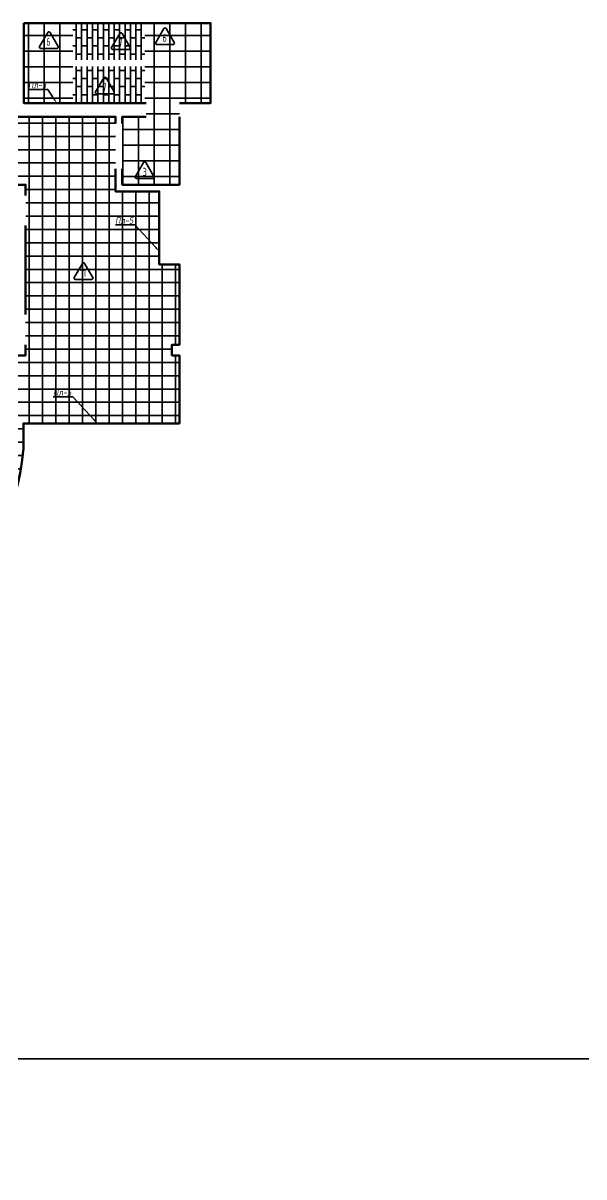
# Model space of a CAD drawing. Header units: millimetres. Extents: x -510890 to 418982, y -118257 to 141350.
# Drawn here: x -50071 to -29057, y -38887 to 4369 of the extents above; entities that cross this region are included whole.
import ezdxf
from ezdxf import colors
from ezdxf.entities.mleader import LeaderData, LeaderLine
from ezdxf.enums import TextEntityAlignment as Align
from ezdxf.math import Vec2, Vec3

# ---------------------------------------------------------------- set-up
doc = ezdxf.new("R2010")
doc.units = ezdxf.units.MM
doc.layers.add('АР_Площадь контур', color=220, linetype='Continuous', lineweight=35, plot=False)
doc.styles.add('ISOCPEUR', font='isocpeur.ttf', dxfattribs={"height": 800})
doc.styles.add('Архитект', font='isocpeur.ttf', dxfattribs={"width": 0.8, "oblique": 8})
pattern_1 = [(90, (2999.9, -126491.3), (-587.375, 0), []), (180, (2999.9, -126491.3), (-6e-14, -587.375), [])]
pattern_2 = [(90, (209610.45, -28798.6), (-203.2254, 1e-14), []), (180, (209610.45, -28798.6), (-203.2254, -304.8), [203.2254, -203.2254])]

msp = doc.modelspace()

# ---------------------------------------------------------------- hatches: boundary and pattern name
at = {"layer": 'АР_Площадь контур', "true_color": 0x000000}
h = msp.add_hatch(dxfattribs=at)
h.set_pattern_fill('ANSI37', color=18, scale=185, angle=45)
h.set_pattern_definition(pattern_1)
h.paths.add_polyline_path([(-48205.9, 4369.4), (-48205.9, 1369.4), (-50045.9, 1369.4), (-50045.9, 4369.4)])
at = {"layer": 'АР_Площадь контур', "true_color": 0xffffff}
h = msp.add_hatch(dxfattribs=at)
h.set_pattern_fill('AR-BRSTD', scale=3, angle=90)
h.set_pattern_definition(pattern_2)
h.paths.add_polyline_path([(-48205.9, 2994.4), (-45505.9, 2994.4), (-45505.9, 4369.4), (-48205.9, 4369.4)])
at = {"layer": 'АР_Площадь контур', "true_color": 0x000000}
h = msp.add_hatch(dxfattribs=at)
h.set_pattern_fill('ANSI37', color=18, scale=185, angle=45)
h.set_pattern_definition(pattern_1)
h.paths.add_polyline_path([(-45505.9, 4369.4), (-43045.9, 4369.4), (-43045.9, 1369.4), (-44215.9, 1369.4), (-44215.9, 859.4), (-45455.9, 859.4), (-45455.9, 1369.4), (-45505.9, 1369.4)])
at = {"layer": 'АР_Площадь контур', "true_color": 0xffffff}
h = msp.add_hatch(dxfattribs=at)
h.set_pattern_fill('AR-BRSTD', scale=3, angle=90)
h.set_pattern_definition(pattern_2)
h.paths.add_polyline_path([(-45505.9, 2744.4), (-48205.9, 2744.4), (-48205.9, 1369.4), (-45505.9, 1369.4)])
at = {"layer": 'АР_Площадь контур', "true_color": 0x000000, "transparency": 33554687}
h = msp.add_hatch(dxfattribs=at)
h.set_pattern_fill('ANSI37', color=18, scale=157, angle=45, style=0)
h.set_pattern_definition([(90, (2999.9, -126491.3), (-498.475, 0), []), (180, (2999.9, -126491.3), (-6e-14, -498.475), [])])
h.paths.add_polyline_path([(-72318.8, -8090.6), (-72318.8, -13690.6), (-62095.9, -13690.6), (-62095.9, -13690.6), (-62095.9, -24584.8), (-59546, -24584.8), (-59546, -20121.9), (-58736, -20121.9, 0.3719585), (-50060.9, -11580.6), (-50060.9, -10640.6), (-44215.9, -10640.6), (-44215.9, -8090.6), (-44495.9, -8090.6), (-44495.9, -7690.6), (-44215.9, -7690.6), (-44215.9, -4675.7), (-44965.9, -4675.7), (-44965.9, -1940.6), (-46605.9, -1940.6), (-46605.9, 859.4), (-56095.9, 859.4), (-56095.9, -1970.6), (-50495.9, -1970.6), (-50495.9, -1690.6), (-49973.5, -1690.6), (-49975.9, -8090.6)])
h.paths.add_polyline_path([(-56495.8, -13690.6), (-56495.8, -14090.6), (-56095.8, -14090.6), (-56095.8, -13690.6)], flags=0)
at = {"layer": 'АР_Площадь контур', "true_color": 0x000000}
h = msp.add_hatch(dxfattribs=at)
h.set_pattern_fill('ANSI37', color=18, scale=185, angle=45)
h.set_pattern_definition(pattern_1)
h.paths.add_polyline_path([(-44215.8, -1690.6), (-46355.8, -1690.6), (-46355.8, 859.4), (-44215.8, 859.4)])

# ---------------------------------------------------------------- linework, layer by layer
at = {"layer": 'АР_Площадь контур', "lineweight": 60}
for points in [[(-45455.9, 1369.4), (-50045.9, 1369.4), (-50045.8, 4369.4)], [(-50045.8, 4369.4), (-43045.8, 4369.4), (-43045.8, 1369.4), (-44215.9, 1369.4)], [(-46605.9, 609.4), (-46605.9, 859.4), (-56095.9, 859.4), (-56095.9, 659.4)], [(-45455.9, 859.4), (-46355.9, 859.4), (-46355.9, 609.4)], [(-46355.9, -1090.6), (-46355.9, -1690.6), (-44495.9, -1690.6), (-44215.9, -1690.6), (-44215.9, 859.4)], [(-56095.9, -1690.6), (-56095.9, -1970.6), (-50495.9, -1970.6), (-50495.9, -1690.6), (-49975.9, -1690.6), (-49975.9, -2090.6)], [(-49975.9, -3220.6), (-49975.9, -6560.6)], [(-49975.9, -7690.6), (-49975.9, -8090.6), (-61095.9, -8091.6)]]:
    msp.add_lwpolyline(points, dxfattribs=at)
at = {"layer": 'АР_Площадь контур', "linetype": 'Continuous'}
for points in [[(-49406.8, 3421.8), (-48800.5, 3421.8, 0.5773495), (-48757.2, 3496.8), (-49060.4, 4021.8, 0.5773541), (-49147, 4021.8), (-49450.1, 3496.8, 0.5773491), (-49406.8, 3421.8, 0.0000017)], [(-46709, 3381.9), (-46102.7, 3381.9, 0.5773495), (-46059.4, 3456.9), (-46362.6, 3981.9, 0.5773541), (-46449.2, 3981.9), (-46752.3, 3456.9, 0.5773491), (-46709, 3381.9, 0.0000017)], [(-45054.6, 3563.5), (-44448.4, 3563.5, 0.5773495), (-44405.1, 3638.5), (-44708.2, 4163.5, 0.5773541), (-44794.8, 4163.5), (-45097.9, 3638.5, 0.5773491), (-45054.6, 3563.5, 0.0000017)], [(-47309, 1712.6), (-46702.7, 1712.6, 0.5773495), (-46659.4, 1787.6), (-46962.6, 2312.6, 0.5773541), (-47049.2, 2312.6), (-47352.3, 1787.6, 0.5773491), (-47309, 1712.6, 0.0000017)], [(-45821.2, -1454.2), (-45215, -1454.2, 0.5773495), (-45171.7, -1379.2), (-45474.8, -854.2, 0.5773541), (-45561.4, -854.2), (-45864.5, -1379.2, 0.5773491), (-45821.2, -1454.2, 0.0000017)], [(-48110.5, -5242.1), (-47504.3, -5242.1, 0.5773495), (-47461, -5167.1), (-47764.1, -4642.1, 0.5773541), (-47850.7, -4642.1), (-48153.8, -5167.1, 0.5773491), (-48110.5, -5242.1, 0.0000017)]]:
    msp.add_lwpolyline(points, format="xyb", dxfattribs=at)
at = {"layer": 'АР_Площадь контур', "lineweight": 60}
msp.add_lwpolyline([(-59714.4, -24584.8), (-59546, -24584.8), (-59546, -20121.9), (-58736, -20121.9, 0.3719571), (-50060.9, -11580.6), (-50060.9, -10640.6), (-44215.9, -10640.6), (-44215.9, -8090.6), (-44495.9, -8090.6), (-44495.9, -7690.6), (-44215.9, -7690.6), (-44216, -4675.7), (-44965.9, -4675.7), (-44965.9, -1940.6), (-46605.9, -1940.6), (-46605.9, -1090.6)], format="xyb", dxfattribs=at)
at = {"layer": 'АР_Площадь контур', "ltscale": 40}
msp.add_lwpolyline([(12561.2, -118257.2), (-72965.9, -118257.2), (-72965.9, -34460), (12561.2, -34460)], close=True, dxfattribs=at)

# ---------------------------------------------------------------- texts
at = {"layer": 'АР_Площадь контур', "linetype": 'Continuous', "style": 'ISOCPEUR', "width": 0.7}
for s, p in [('6', (-44768.2, 3665.2)), ('6', (-49120.3, 3523.5)), ('7', (-46422.5, 3483.6)), ('7', (-47022.5, 1814.3)), ('3', (-45512.7, -1357.4)), ('11', (-47822.4, -5139.3))]:
    msp.add_text(s, height=300, dxfattribs=at).set_placement(p, align=Align.CENTER)

# ---------------------------------------------------------------- leaders
at = {"layer": 'АР_Площадь контур'}
ml = msp.add_multileader_mtext('Standard', dxfattribs=at)
ml.set_content('Пл-3', color=256, style='Архитект')
ml.set_leader_properties(color=256, linetype='ByLayer', lineweight=-1)
ml.build(insert=Vec2(0, 0))
ml.multileader.update_dxf_attribs({"text_left_attachment_type": 6, "text_right_attachment_type": 6, "dogleg_length": 25, "arrow_head_size": 200})
ctx = ml.context
ctx.base_point, ctx.char_height, ctx.arrow_head_size, ctx.landing_gap_size, ctx.plane_origin = Vec3(-49978.1, 1873.5), 250, 200, 100, Vec3(-63704.5, 1891)
ctx.left_attachment, ctx.right_attachment = 6, 6
notes = []
notes.append((ctx, [(0, (1, 1, 0), (-49142.9, 1873.5), (-1, 0), 25, [(1, [(-48803.9, 1369.4)], 0, [])])]))
ctx.mtext.insert, ctx.mtext.width, ctx.mtext.defined_height, ctx.mtext.line_spacing_style, ctx.mtext.flow_direction = Vec3(-49878.1, 2173.5), 3549.472, 1007.6, 2, 5
ml = msp.add_multileader_mtext('Standard', dxfattribs=at)
ml.set_content('Пл-5', color=256, style='Архитект')
ml.set_leader_properties(color=256, linetype='ByLayer', lineweight=-1)
ml.build(insert=Vec2(0, 0))
ml.multileader.update_dxf_attribs({"text_left_attachment_type": 6, "text_right_attachment_type": 6, "dogleg_length": 25, "arrow_head_size": 200})
ctx = ml.context
ctx.base_point, ctx.char_height, ctx.arrow_head_size, ctx.landing_gap_size, ctx.plane_origin = Vec3(-46714, -3197.9), 250, 200, 100, Vec3(-59600, -3439.4)
ctx.left_attachment, ctx.right_attachment = 6, 6
notes.append((ctx, [(0, (1, 1, 0), (-45878.7, -3197.9), (-1, 0), 25, [(1, [(-44965.9, -4192.1)], 0, [])])]))
ctx.mtext.insert, ctx.mtext.width, ctx.mtext.defined_height, ctx.mtext.line_spacing_style, ctx.mtext.flow_direction = Vec3(-46614, -2897.9), 3549.472, 1007.6, 2, 5
ml = msp.add_multileader_mtext('Standard', dxfattribs=at)
ml.set_content('Пл-5', color=256, style='Архитект')
ml.set_leader_properties(color=256, linetype='ByLayer', lineweight=-1)
ml.build(insert=Vec2(0, 0))
ml.multileader.update_dxf_attribs({"text_left_attachment_type": 6, "text_right_attachment_type": 6, "dogleg_length": 25, "arrow_head_size": 200})
ctx = ml.context
ctx.base_point, ctx.char_height, ctx.arrow_head_size, ctx.landing_gap_size, ctx.plane_origin = Vec3(-49039, -9646.4), 250, 200, 100, Vec3(-61925, -9888)
ctx.left_attachment, ctx.right_attachment = 6, 6
notes.append((ctx, [(0, (1, 1, 0), (-48203.7, -9646.4), (-1, 0), 25, [(1, [(-47290.9, -10640.6)], 0, [])])]))
ctx.mtext.insert, ctx.mtext.width, ctx.mtext.defined_height, ctx.mtext.line_spacing_style, ctx.mtext.flow_direction = Vec3(-48939, -9346.4), 3549.472, 1007.6, 2, 5
for ctx, leaders in notes:
    for number, flags, end, landing, length, lines in leaders:
        leader = LeaderData()
        leader.index, (leader.has_last_leader_line, leader.has_dogleg_vector, leader.attachment_direction) = number, flags
        leader.last_leader_point, leader.dogleg_vector, leader.dogleg_length = Vec3(end), Vec3(landing), length
        for number, points, colour, breaks in lines:
            line = LeaderLine()
            line.index, line.vertices, line.color, line.breaks = number, Vec3.list(points), colors.encode_raw_color(colour), breaks
            leader.lines.append(line)
        ctx.leaders.append(leader)

doc.saveas('drawing.dxf')
